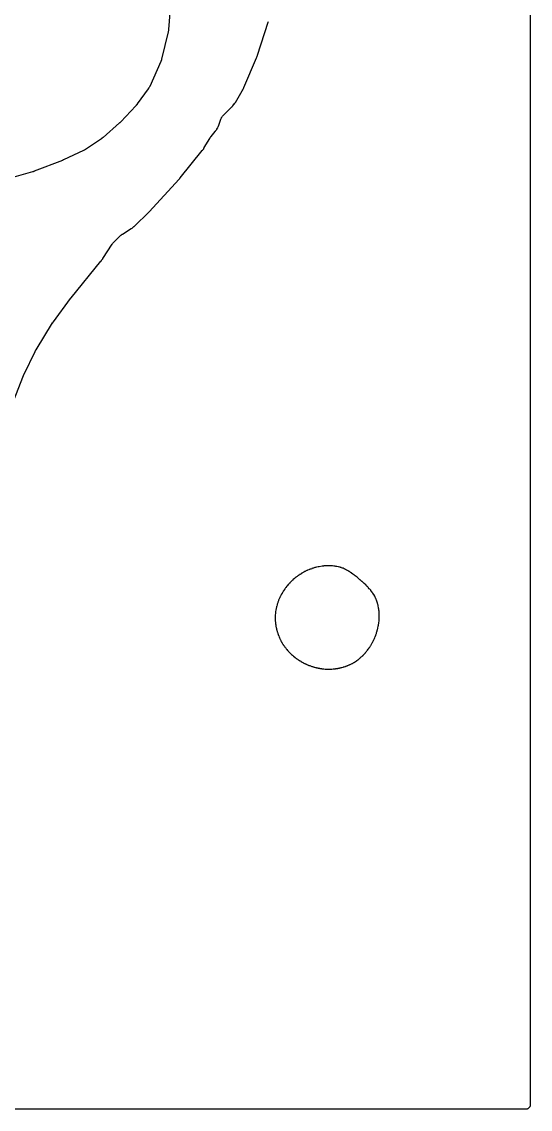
# Model space of a CAD drawing. Header units: millimetres. Extents: x 0 to 300, y 0 to 300.
# Drawn here: x 233 to 300.1, y -0.1 to 143.4 of the extents above; entities that cross this region are included whole.
import ezdxf

# ---------------------------------------------------------------- set-up
doc = ezdxf.new("R2010")
doc.units = ezdxf.units.MM
doc.layers.add('CUT', color=7, linetype='CONTINUOUS')

msp = doc.modelspace()

# ---------------------------------------------------------------- linework, layer by layer
at = {"layer": 'CUT'}
for points in [[(300.054, 297.442), (300.054, 1.467), (300.054, 1.4375), (300.054, 0.5522), (300.0504, 0.4788), (300.0417, 0.4206), (300.0274, 0.3635), (300.0076, 0.3082), (299.9825, 0.255), (299.9522, 0.2046), (299.9172, 0.1573), (299.8777, 0.1137), (299.8341, 0.0743), (299.7869, 0.0392), (299.7365, 0.009), (299.6833, -0.0162), (299.6279, -0.036), (299.5709, -0.0503), (299.5127, -0.0589), (299.4392, -0.0625), (298.554, -0.0625), (1.4375, -0.0625)], [(252.6454, 146.3116), (252.3337, 142.3942), (252.3331, 142.387), (252.3316, 142.3703), (252.3314, 142.3672), (252.3278, 142.3351), (252.3196, 142.2707), (252.3165, 142.2487), (252.311, 142.2182), (252.295, 142.1377), (252.2874, 142.1034), (251.4184, 138.4901), (251.4159, 138.48), (251.4119, 138.4643), (251.405, 138.4386), (251.3954, 138.4046), (251.3862, 138.3744), (251.3785, 138.3505), (251.374, 138.3369), (251.3722, 138.3318), (251.3617, 138.3026), (251.3372, 138.238), (251.3216, 138.1996), (251.3161, 138.1868), (251.3119, 138.1773), (249.8434, 134.8906), (249.8386, 134.8801), (249.8321, 134.8659), (249.8115, 134.8242), (249.7754, 134.7557), (249.7589, 134.7258), (249.7412, 134.6965), (249.7, 134.631), (249.6742, 134.5923), (249.6652, 134.5795), (249.6585, 134.5701), (248.2072, 132.565), (248.1989, 132.5537), (248.1793, 132.5275), (248.1709, 132.5164), (248.1604, 132.5029), (248.1518, 132.4919), (248.1314, 132.4663), (248.1226, 132.4554), (248.1124, 132.443), (248.1034, 132.4323), (248.0822, 132.4074), (248.0731, 132.3968), (248.0618, 132.3839), (248.0525, 132.3735), (248.0306, 132.3493), (248.0211, 132.3389), (246.0525, 130.23), (246.0444, 130.2215), (246.0256, 130.2018), (246.0174, 130.1934), (246.0074, 130.1832), (245.9991, 130.1749), (245.9798, 130.1557), (245.9714, 130.1475), (245.9617, 130.1382), (245.9533, 130.1301), (245.9334, 130.1114), (245.9248, 130.1035), (245.9143, 130.0938), (245.9056, 130.086), (245.8853, 130.0678), (245.8765, 130.0601), (243.691, 128.1593), (243.6805, 128.1503), (243.656, 128.1296), (243.6454, 128.1208), (243.6323, 128.1102), (243.6216, 128.1015), (243.5964, 128.0816), (243.5856, 128.0731), (243.573, 128.0635), (243.562, 128.0552), (243.5363, 128.036), (243.5251, 128.0279), (243.5115, 128.0181), (243.5003, 128.0101), (243.4739, 127.9917), (243.4626, 127.9839), (241.3491, 126.5583), (241.3432, 126.5543), (241.3292, 126.5451), (241.3266, 126.5434), (241.2991, 126.526), (241.2433, 126.4921), (241.224, 126.4808), (241.1966, 126.466), (241.1233, 126.4282), (241.0915, 126.4126), (238.4552, 125.1841), (238.4498, 125.1816), (238.4372, 125.1759), (238.4318, 125.1734), (238.4191, 125.1677), (238.4125, 125.1648), (238.3971, 125.158), (238.3904, 125.1551), (238.3828, 125.1518), (238.3761, 125.1489), (238.3605, 125.1424), (238.3538, 125.1396), (238.3504, 125.1382), (238.3424, 125.1349), (238.3239, 125.1275), (238.3159, 125.1243), (234.6143, 123.6816), (234.6039, 123.6777), (234.5795, 123.6685), (234.5691, 123.6647), (234.5564, 123.6601), (234.546, 123.6564), (234.5215, 123.6479), (234.511, 123.6443), (234.4989, 123.6403), (234.4884, 123.6368), (234.4637, 123.6289), (234.4531, 123.6256), (234.4401, 123.6216), (234.4295, 123.6184), (234.4047, 123.6111), (234.394, 123.6081), (228.8065, 122.0442)], [(231.1817, 91.5445), (233.1788, 96.7274), (233.1824, 96.7364), (233.1907, 96.7573), (233.1943, 96.7662), (233.1988, 96.7771), (233.2025, 96.786), (233.2112, 96.8067), (233.215, 96.8156), (233.2195, 96.8258), (233.2233, 96.8346), (233.2325, 96.8551), (233.2365, 96.8639), (233.2415, 96.8746), (233.2455, 96.8833), (233.2552, 96.9036), (233.2594, 96.9123), (234.7268, 99.9232), (234.7318, 99.9333), (234.7435, 99.9567), (234.7487, 99.9667), (234.755, 99.9789), (234.7602, 99.9888), (234.7726, 100.012), (234.778, 100.0219), (234.7842, 100.0332), (234.7897, 100.043), (234.8026, 100.0658), (234.8082, 100.0756), (234.8152, 100.0875), (234.8209, 100.0971), (234.8344, 100.1196), (234.8403, 100.1292), (237.0331, 103.6781), (237.0369, 103.6842), (237.0458, 103.6984), (237.0496, 103.7045), (237.0589, 103.719), (237.0637, 103.7264), (237.075, 103.7436), (237.0799, 103.751), (237.0855, 103.7595), (237.0905, 103.7668), (237.1021, 103.7839), (237.1072, 103.7912), (237.1098, 103.7949), (237.1158, 103.8035), (237.13, 103.8233), (237.1361, 103.8318), (239.392, 106.9127), (239.3949, 106.9166), (239.4016, 106.9257), (239.4045, 106.9296), (239.4114, 106.9388), (239.415, 106.9436), (239.4234, 106.9546), (239.427, 106.9593), (239.4312, 106.9648), (239.4348, 106.9695), (239.4434, 106.9804), (239.4466, 106.9845), (239.4536, 106.9933), (239.4636, 107.0058), (239.4681, 107.0113), (243.4087, 111.8352), (243.4188, 111.8479), (243.4834, 111.9314), (243.4931, 111.9444), (243.5713, 112.0514), (243.5807, 112.0647), (243.6406, 112.1516), (243.6497, 112.1651), (244.8797, 114.0562), (244.8864, 114.0663), (244.8955, 114.0799), (244.9236, 114.1195), (244.9722, 114.1843), (244.9942, 114.2125), (245.0174, 114.2397), (245.0711, 114.3003), (245.1043, 114.3358), (245.1158, 114.3474), (245.1244, 114.356), (245.9348, 115.155), (245.9437, 115.1636), (245.9557, 115.1751), (245.9922, 115.2083), (246.0545, 115.2618), (246.0826, 115.285), (246.1115, 115.3069), (246.1781, 115.3552), (246.2188, 115.383), (246.2328, 115.392), (246.2432, 115.3987), (247.4083, 116.1277), (247.4216, 116.1363), (247.5075, 116.1933), (247.5206, 116.2022), (247.5713, 116.2378), (247.5968, 116.2567), (247.759, 116.3838), (247.7834, 116.4041), (247.83, 116.4448), (247.8419, 116.4554), (247.9177, 116.5252), (247.9292, 116.5361), (249.6306, 118.1881), (249.6366, 118.194), (249.6779, 118.2352), (249.6842, 118.2416), (249.7349, 118.2938), (249.741, 118.3001), (249.7804, 118.3419), (249.7868, 118.3488), (253.711, 122.6401), (253.7166, 122.6463), (253.7555, 122.69), (253.7614, 122.6968), (253.8091, 122.752), (253.8148, 122.7588), (253.8518, 122.803), (253.8578, 122.8103), (256.7736, 126.4072), (256.7804, 126.4157), (256.8272, 126.4756), (256.8341, 126.4846), (256.864, 126.5244), (256.878, 126.5439), (256.963, 126.6671), (256.9758, 126.6863), (256.9973, 126.7202), (257.003, 126.7294), (257.0421, 126.7936), (257.0484, 126.804), (257.76, 128.0263), (257.7646, 128.0341), (257.7719, 128.0464), (257.7842, 128.0664), (257.801, 128.0931), (257.8164, 128.1165), (257.8291, 128.1354), (257.8364, 128.146), (257.8391, 128.1498), (257.8552, 128.1723), (257.892, 128.2217), (257.9146, 128.2509), (257.9225, 128.2606), (257.9283, 128.2677), (258.4704, 128.9231), (258.4785, 128.9331), (258.5304, 128.9988), (258.5383, 129.009), (258.5687, 129.0491), (258.5839, 129.07), (258.6778, 129.2059), (258.7053, 129.2495), (258.7862, 129.3911), (258.8098, 129.4369), (258.8792, 129.5869), (258.8895, 129.6105), (258.9087, 129.6571), (258.9134, 129.669), (258.9436, 129.7472), (258.9481, 129.7592), (259.2311, 130.5411), (259.2457, 130.5787), (259.274, 130.647), (259.3081, 130.7201), (259.333, 130.7677), (259.3735, 130.8375), (259.4026, 130.8826), (259.4492, 130.9485), (259.4822, 130.9909), (259.5345, 131.0523), (259.585, 131.1063), (259.6131, 131.1352), (260.6759, 132.1763), (260.685, 132.1855), (260.7437, 132.2455), (260.7526, 132.2548), (260.7871, 132.2917), (260.8044, 132.3109), (260.9123, 132.4366), (260.9442, 132.4772), (261.0409, 132.6116), (261.0555, 132.6329), (261.0832, 132.6751), (261.0902, 132.686), (261.1347, 132.7572), (261.1414, 132.7682), (262.0524, 134.2973), (262.0624, 134.3147), (262.1255, 134.4291), (262.1349, 134.4469), (262.2091, 134.593), (262.2179, 134.6111), (262.2732, 134.7295), (262.2814, 134.7478), (263.947, 138.6517), (263.9524, 138.6648), (263.9866, 138.7505), (263.9917, 138.7638), (264.032, 138.8723), (264.0368, 138.8857), (264.0669, 138.9729), (264.0714, 138.9864), (265.4659, 143.3604), (265.47, 143.3739), (265.496, 143.4624)]]:
    msp.add_lwpolyline(points, dxfattribs=at)
msp.add_lwpolyline([(266.4573, 63.9379), (266.4599, 63.9231), (266.4651, 63.8952), (266.4686, 63.8595), (266.4703, 63.8451), (266.4818, 63.752), (266.4838, 63.7377), (266.4921, 63.6819), (266.497, 63.6535), (266.5335, 63.4695), (266.5398, 63.4413), (266.5535, 63.3866), (266.5571, 63.3726), (266.582, 63.2822), (266.586, 63.2683), (266.6187, 63.1594), (266.6293, 63.1087), (266.6327, 63.0936), (266.6559, 62.9958), (266.6596, 62.9808), (266.675, 62.9225), (266.6789, 62.909), (266.6794, 62.9073), (266.6881, 62.8779), (266.7492, 62.688), (266.7594, 62.659), (266.7807, 62.6029), (266.7863, 62.5886), (266.8072, 62.5375), (266.8226, 62.4907), (266.8275, 62.4764), (266.8473, 62.4208), (266.8582, 62.3926), (266.9333, 62.2114), (266.9455, 62.1838), (266.9708, 62.1305), (266.9774, 62.117), (267.0217, 62.0294), (267.0287, 62.016), (267.0623, 61.9536), (267.0981, 61.8721), (267.1042, 61.8587), (267.1448, 61.7722), (267.1512, 61.7589), (267.1768, 61.7076), (267.1906, 61.6816), (267.2492, 61.5772), (267.2842, 61.5148), (267.2993, 61.4895), (267.3298, 61.4408), (267.3378, 61.4284), (267.3811, 61.3629), (267.4118, 61.309), (267.4191, 61.2965), (267.4484, 61.248), (267.4639, 61.2235), (267.5689, 61.0668), (267.5856, 61.0431), (267.6194, 60.9976), (267.6282, 60.9861), (267.6862, 60.9117), (267.6953, 60.9004), (267.7472, 60.8371), (267.7931, 60.7712), (267.8013, 60.7598), (267.8555, 60.6859), (267.864, 60.6746), (267.8976, 60.6309), (267.9153, 60.609), (268.0338, 60.4692), (268.0526, 60.4481), (268.0901, 60.4078), (268.0998, 60.3976), (268.1597, 60.3364), (268.1935, 60.2972), (268.2034, 60.286), (268.243, 60.2424), (268.2638, 60.2207), (268.4023, 60.0826), (268.4242, 60.0619), (268.4679, 60.0226), (268.4792, 60.0127), (268.5535, 59.949), (268.5651, 59.9394), (268.5689, 59.9362), (268.6713, 59.8363), (268.682, 59.826), (268.7526, 59.7604), (268.7635, 59.7505), (268.8069, 59.7121), (268.8296, 59.693), (268.98, 59.5727), (269.0036, 59.5548), (269.0045, 59.5541), (269.0221, 59.5398), (269.1743, 59.4225), (269.1981, 59.405), (269.2455, 59.3721), (269.2578, 59.3638), (269.338, 59.3109), (269.3505, 59.3029), (269.3525, 59.3016), (269.3588, 59.2967), (269.3705, 59.2879), (269.4166, 59.254), (269.4407, 59.2372), (269.5994, 59.132), (269.6242, 59.1164), (269.6734, 59.0872), (269.6861, 59.0798), (269.7691, 59.0331), (269.782, 59.0261), (269.8592, 58.9851), (269.9342, 58.9383), (269.9466, 58.9308), (270.0281, 58.8826), (270.0408, 58.8753), (270.0904, 58.8476), (270.1162, 58.834), (270.1876, 58.7985), (270.2741, 58.7535), (270.3001, 58.7408), (270.3516, 58.7171), (270.3648, 58.7112), (270.4333, 58.6817), (270.4912, 58.6528), (270.5043, 58.6465), (270.5559, 58.6222), (270.5827, 58.6105), (270.7581, 58.5383), (270.7853, 58.5279), (270.839, 58.5088), (270.8528, 58.504), (270.943, 58.4744), (270.9569, 58.4701), (270.9593, 58.4693), (271.1234, 58.4033), (271.1359, 58.3984), (271.2177, 58.3676), (271.2304, 58.363), (271.28, 58.3456), (271.3055, 58.3372), (271.4728, 58.2868), (271.4988, 58.2796), (271.5497, 58.2667), (271.5628, 58.2635), (271.5957, 58.2559), (271.7327, 58.2186), (271.7612, 58.2116), (271.8173, 58.1992), (271.8317, 58.1963), (271.9255, 58.178), (271.9399, 58.1753), (271.9456, 58.1744), (271.9525, 58.1725), (271.9669, 58.1687), (272.0236, 58.1547), (272.0527, 58.1482), (272.2433, 58.1109), (272.2727, 58.1059), (272.3305, 58.0975), (272.3453, 58.0956), (272.3974, 58.0894), (272.4047, 58.088), (272.493, 58.0719), (272.5066, 58.0696), (272.5598, 58.0611), (272.5872, 58.0574), (272.7654, 58.0375), (272.7929, 58.0351), (272.801, 58.0345), (272.805, 58.0341), (272.8328, 58.0313), (273.014, 58.0178), (273.042, 58.0163), (273.0966, 58.0148), (273.1106, 58.0146), (273.1873, 58.0142), (273.2725, 58.0082), (273.2867, 58.0074), (273.3418, 58.0048), (273.3701, 58.0042), (273.5538, 58.0043), (273.5821, 58.005), (273.6373, 58.0076), (273.6514, 58.0084), (273.7137, 58.0129), (273.7846, 58.0132), (273.7989, 58.0135), (273.8547, 58.015), (273.8833, 58.0165), (274.0686, 58.0307), (274.097, 58.0335), (274.1171, 58.036), (274.1314, 58.037), (274.1604, 58.0396), (274.3484, 58.0615), (274.3772, 58.0655), (274.4333, 58.0748), (274.4477, 58.0774), (274.5015, 58.0877), (274.5759, 58.0966), (274.5904, 58.0985), (274.6469, 58.1067), (274.6757, 58.1116), (274.8622, 58.1479), (274.8908, 58.1542), (274.9462, 58.1678), (274.9604, 58.1715), (275.0245, 58.1889), (275.1079, 58.2054), (275.122, 58.2084), (275.1772, 58.2207), (275.2053, 58.2277), (275.3868, 58.2776), (275.4145, 58.2859), (275.4436, 58.2954), (275.4537, 58.2981), (275.4817, 58.3064), (275.6621, 58.3641), (275.6896, 58.3737), (275.7429, 58.3937), (275.7565, 58.399), (275.842, 58.4334), (275.8871, 58.4481), (275.9015, 58.453), (275.9575, 58.4728), (275.9858, 58.4837), (276.1685, 58.559), (276.1963, 58.5713), (276.2499, 58.5967), (276.2636, 58.6034), (276.2924, 58.6179), (276.3056, 58.6236), (276.361, 58.6481), (276.3891, 58.6614), (276.5693, 58.7525), (276.5966, 58.7672), (276.6492, 58.7974), (276.6626, 58.8053), (276.7405, 58.8526), (276.7788, 58.8744), (276.8072, 58.8916), (276.8218, 58.901), (276.8853, 58.9373), (276.8988, 58.9453), (276.9514, 58.9772), (276.9779, 58.9942), (277.147, 59.1093), (277.1725, 59.1277), (277.2016, 59.1498), (277.2606, 59.1899), (277.273, 59.1986), (277.3211, 59.2331), (277.3453, 59.2514), (277.4994, 59.3742), (277.5226, 59.3937), (277.567, 59.4329), (277.5783, 59.4431), (277.6505, 59.5102), (277.6615, 59.5207), (277.7545, 59.6116), (277.8469, 59.6898), (277.8583, 59.6998), (277.9322, 59.7656), (277.9434, 59.7759), (277.9868, 59.8165), (278.0084, 59.8379), (278.1456, 59.9802), (278.1661, 60.0027), (278.2051, 60.0475), (278.215, 60.0591), (278.237, 60.0858), (278.258, 60.1073), (278.2681, 60.118), (278.3072, 60.1602), (278.3267, 60.1823), (278.4498, 60.3288), (278.4682, 60.3518), (278.503, 60.3977), (278.5117, 60.4095), (278.5678, 60.4872), (278.5762, 60.4992), (278.6618, 60.6242), (278.7566, 60.745), (278.7651, 60.7561), (278.8193, 60.8286), (278.8275, 60.8399), (278.8591, 60.8842), (278.8747, 60.9073), (278.9728, 61.0594), (278.9873, 61.0832), (279.0146, 61.1303), (279.0215, 61.1424), (279.0509, 61.1959), (279.0656, 61.2185), (279.0734, 61.2309), (279.1035, 61.2798), (279.1183, 61.3053), (279.2103, 61.4727), (279.2238, 61.4989), (279.2489, 61.5505), (279.2552, 61.5638), (279.2829, 61.6243), (279.3572, 61.7685), (279.3686, 61.7919), (279.39, 61.8381), (279.3953, 61.85), (279.4123, 61.8891), (279.4471, 61.9559), (279.4532, 61.9679), (279.4918, 62.0464), (279.4976, 62.0586), (279.5197, 62.1063), (279.5305, 62.1309), (279.597, 62.2927), (279.6066, 62.3178), (279.6244, 62.3673), (279.6288, 62.38), (279.6565, 62.463), (279.6607, 62.4758), (279.6811, 62.5419), (279.7085, 62.6087), (279.7135, 62.6212), (279.7449, 62.7032), (279.7497, 62.7159), (279.7675, 62.7656), (279.776, 62.7912), (279.8277, 62.9591), (279.8351, 62.9851), (279.8484, 63.0362), (279.8516, 63.0493), (279.8718, 63.1348), (279.8747, 63.148), (279.8879, 63.2102), (279.9047, 63.2647), (279.9087, 63.2779), (279.9333, 63.3644), (279.9369, 63.3778), (279.9505, 63.4301), (279.9568, 63.457), (279.9939, 63.6329), (279.999, 63.6601), (280.0077, 63.7134), (280.0098, 63.7271), (280.0222, 63.8162), (280.0239, 63.8299), (280.0296, 63.8789), (280.0399, 63.9272), (280.0427, 63.9412), (280.0598, 64.0326), (280.0622, 64.0467), (280.0712, 64.1019), (280.0751, 64.1302), (280.0795, 64.1685), (280.0963, 64.3149), (280.0989, 64.3433), (280.1026, 64.399), (280.1034, 64.4133), (280.1074, 64.506), (280.1078, 64.5203), (280.1085, 64.5584), (280.1118, 64.587), (280.1134, 64.602), (280.1222, 64.6994), (280.1234, 64.7144), (280.1272, 64.773), (280.1285, 64.8031), (280.1314, 64.9985), (280.1311, 65.0286), (280.1291, 65.0873), (280.1284, 65.1023), (280.1225, 65.1999), (280.1214, 65.2149), (280.1211, 65.2188), (280.1218, 65.2565), (280.1219, 65.271), (280.1214, 65.3655), (280.1212, 65.38), (280.1195, 65.4367), (280.118, 65.4658), (280.1033, 65.654), (280.1003, 65.683), (280.0932, 65.7393), (280.0912, 65.7537), (280.077, 65.8471), (280.0746, 65.8614), (280.0533, 65.982), (280.0508, 66.0047), (280.0486, 66.0215), (280.0393, 66.0869), (280.0336, 66.1203), (279.9948, 66.3137), (279.9931, 66.3233), (279.99, 66.3393), (279.9688, 66.4431), (279.9653, 66.459), (279.9508, 66.521), (279.9426, 66.5526), (279.8833, 66.7559), (279.8734, 66.787), (279.8569, 66.8338), (279.8131, 66.9704), (279.8016, 67.003), (279.7774, 67.0659), (279.7709, 67.082), (279.7275, 67.1856), (279.7238, 67.1942), (279.7234, 67.1954), (279.719, 67.2075), (279.7016, 67.2546), (279.6922, 67.2785), (279.6286, 67.4304), (279.6068, 67.4769), (279.5304, 67.6228), (279.518, 67.6454), (279.5006, 67.6753), (279.498, 67.6805), (279.4851, 67.7044), (279.3991, 67.8559), (279.3702, 67.902), (279.2708, 68.0451), (279.2548, 68.0671), (279.2426, 68.0831), (279.2082, 68.1341), (279.1993, 68.1469), (279.1641, 68.1963), (279.1454, 68.2211), (279.0198, 68.3791), (278.9998, 68.403), (278.9597, 68.4484), (278.9492, 68.46), (278.8804, 68.5339), (278.8697, 68.5452), (278.8083, 68.6079), (278.6603, 68.7845), (278.6536, 68.7924), (278.6059, 68.8473), (278.5988, 68.8554), (278.5669, 68.8908), (278.5512, 68.9076), (278.4515, 69.0102), (278.4358, 69.0258), (278.4081, 69.0523), (278.4005, 69.0594), (278.3477, 69.1081), (278.3391, 69.1159), (278.1201, 69.3104), (277.9686, 69.4651), (277.954, 69.4794), (277.8581, 69.5709), (277.8431, 69.5848), (277.7189, 69.6954), (277.7035, 69.7087), (277.6015, 69.7935), (277.5856, 69.8062), (277.4098, 69.9426), (277.3792, 69.9683), (277.2123, 70.1166), (277.1964, 70.1302), (277.0914, 70.2171), (277.075, 70.2301), (276.9396, 70.3344), (276.9228, 70.3469), (276.812, 70.4262), (276.7947, 70.4381), (276.6292, 70.5481), (276.4556, 70.6827), (276.4467, 70.6895), (276.3839, 70.7364), (276.3744, 70.7433), (276.3327, 70.7732), (276.3123, 70.7872), (276.1832, 70.8718), (276.163, 70.8844), (276.1276, 70.9057), (276.1179, 70.9114), (276.0507, 70.9501), (276.0398, 70.9562), (275.8523, 71.0589), (275.8426, 71.0647), (275.8194, 71.078), (275.6688, 71.1597), (275.6622, 71.1629), (275.6575, 71.1654), (275.5822, 71.2045), (275.5705, 71.2104), (275.5247, 71.233), (275.501, 71.244), (275.3476, 71.3114), (275.2988, 71.3303), (275.1401, 71.384), (275.1152, 71.3919), (275.0661, 71.4061), (275.0535, 71.4097), (274.9715, 71.4316), (274.9588, 71.4348), (274.7728, 71.4802), (274.7476, 71.4871), (274.7165, 71.4947), (274.513, 71.5385), (274.4815, 71.5444), (274.4197, 71.5543), (274.4039, 71.5566), (274.3006, 71.5703), (274.2847, 71.5722), (274.2708, 71.5737), (274.2461, 71.5784), (274.2312, 71.581), (274.1733, 71.5905), (274.1435, 71.5946), (273.9493, 71.6166), (273.9194, 71.6192), (273.8608, 71.6229), (273.8457, 71.6237), (273.7481, 71.6273), (273.733, 71.6277), (273.713, 71.6279), (273.7088, 71.6282), (273.6822, 71.6292), (273.5117, 71.6321), (273.4714, 71.6309), (273.2092, 71.6342), (273.1944, 71.6342), (273.0983, 71.633), (273.0835, 71.6326), (273.0258, 71.6305), (272.9963, 71.6287), (272.8048, 71.6121), (272.7754, 71.6089), (272.7182, 71.6011), (272.7036, 71.5989), (272.6086, 71.5836), (272.5941, 71.581), (272.2106, 71.5093), (272.11, 71.4969), (272.0551, 71.4876), (271.8805, 71.4494), (271.8534, 71.4428), (271.8501, 71.4419), (271.8358, 71.439), (271.7387, 71.4183), (271.7238, 71.4149), (271.6658, 71.401), (271.6363, 71.3931), (271.4459, 71.337), (271.4168, 71.3276), (271.3606, 71.3078), (271.3462, 71.3026), (271.2534, 71.2673), (271.2392, 71.2617), (271.2287, 71.2574), (271.0898, 71.2085), (271.0648, 71.1991), (271.0421, 71.19), (271.04, 71.1893), (271.0259, 71.1846), (270.9352, 71.1532), (270.9213, 71.1482), (270.8672, 71.128), (270.8398, 71.117), (270.6635, 71.0411), (270.6367, 71.0287), (270.5849, 71.0033), (270.5717, 70.9966), (270.4949, 70.9566), (270.4192, 70.9234), (270.406, 70.9175), (270.3548, 70.8936), (270.3289, 70.8807), (270.1626, 70.7931), (270.1374, 70.779), (270.1194, 70.7684), (270.1064, 70.7617), (270.0811, 70.7479), (269.9194, 70.6546), (269.8948, 70.6396), (269.8476, 70.6093), (269.8356, 70.6014), (269.7601, 70.5503), (269.6832, 70.5053), (269.6711, 70.498), (269.624, 70.469), (269.6003, 70.4536), (269.4485, 70.3498), (269.4255, 70.3333), (269.3814, 70.3), (269.3702, 70.2913), (269.2981, 70.2341), (269.2974, 70.2336), (269.2971, 70.2334), (269.2219, 70.1814), (269.2105, 70.1733), (269.166, 70.141), (269.1437, 70.1239), (269.0011, 70.0098), (268.9796, 69.9917), (268.9624, 69.9766), (268.9474, 69.9648), (268.9256, 69.9468), (268.7869, 69.8268), (268.766, 69.8078), (268.726, 69.7698), (268.7159, 69.76), (268.6536, 69.6979), (268.6497, 69.6946), (268.5807, 69.6343), (268.5702, 69.6249), (268.5296, 69.5878), (268.5092, 69.5683), (268.3801, 69.4384), (268.3607, 69.418), (268.3237, 69.3772), (268.3144, 69.3666), (268.2549, 69.2978), (268.1913, 69.2332), (268.1814, 69.2229), (268.1431, 69.1822), (268.124, 69.1609), (268.0033, 69.0194), (267.9853, 68.9972), (267.9717, 68.9797), (267.9525, 68.9576), (267.9342, 68.9355), (267.8188, 68.7892), (267.8016, 68.7663), (267.7691, 68.7207), (267.7609, 68.7089), (267.7149, 68.6412), (267.6673, 68.5804), (267.6584, 68.5688), (267.6243, 68.523), (267.6074, 68.4992), (267.5016, 68.3416), (267.4859, 68.3169), (267.4565, 68.2681), (267.4491, 68.2555), (267.4038, 68.1762), (267.3556, 68.1036), (267.3475, 68.091), (267.3164, 68.0416), (267.3011, 68.0158), (267.206, 67.8463), (267.192, 67.8199), (267.1915, 67.8188), (267.1872, 67.8113), (267.1728, 67.7848), (267.0838, 67.6103), (267.0707, 67.583), (267.0467, 67.5293), (267.0407, 67.5155), (267.0161, 67.4568), (267.0158, 67.4562), (267.0093, 67.4438), (266.9679, 67.3624), (266.9617, 67.3498), (266.9379, 67.3003), (266.9264, 67.2747), (266.8552, 67.1066), (266.8449, 67.0804), (266.8259, 67.0289), (266.8212, 67.0157), (266.7916, 66.9293), (266.7872, 66.916), (266.7674, 66.8535), (266.767, 66.8524), (266.7451, 66.794), (266.7347, 66.7638), (266.6783, 66.5846), (266.6735, 66.5708), (266.6553, 66.5164), (266.6467, 66.4883), (266.5952, 66.3045), (266.588, 66.2761), (266.5833, 66.2557), (266.5777, 66.2341), (266.5708, 66.205), (266.5309, 66.0148), (266.5255, 65.9854), (266.5163, 65.9277), (266.5142, 65.913), (266.5035, 65.8324), (266.4552, 65.5597), (266.4529, 65.5461), (266.4393, 65.4571), (266.4373, 65.4434), (266.4304, 65.3898), (266.4274, 65.3622), (266.4125, 65.1829), (266.4109, 65.1553), (266.4089, 65.1012), (266.4085, 65.0874), (266.4073, 64.9974), (266.4073, 64.9836), (266.4078, 64.9223), (266.407, 64.9096), (266.4036, 64.8492), (266.4027, 64.8182), (266.4019, 64.6166), (266.4026, 64.5856), (266.4055, 64.5251), (266.4065, 64.5096), (266.4118, 64.4372), (266.4118, 64.4371), (266.4149, 64.3396), (266.4156, 64.3246), (266.4189, 64.2661), (266.4202, 64.2505), (266.4203, 64.2487), (266.4228, 64.2189), (266.4393, 64.0686), (266.4421, 64.0424), (266.4425, 64.0393), (266.444, 64.0254), (266.448, 63.9957)], close=True, dxfattribs=at)

doc.saveas('drawing.dxf')
